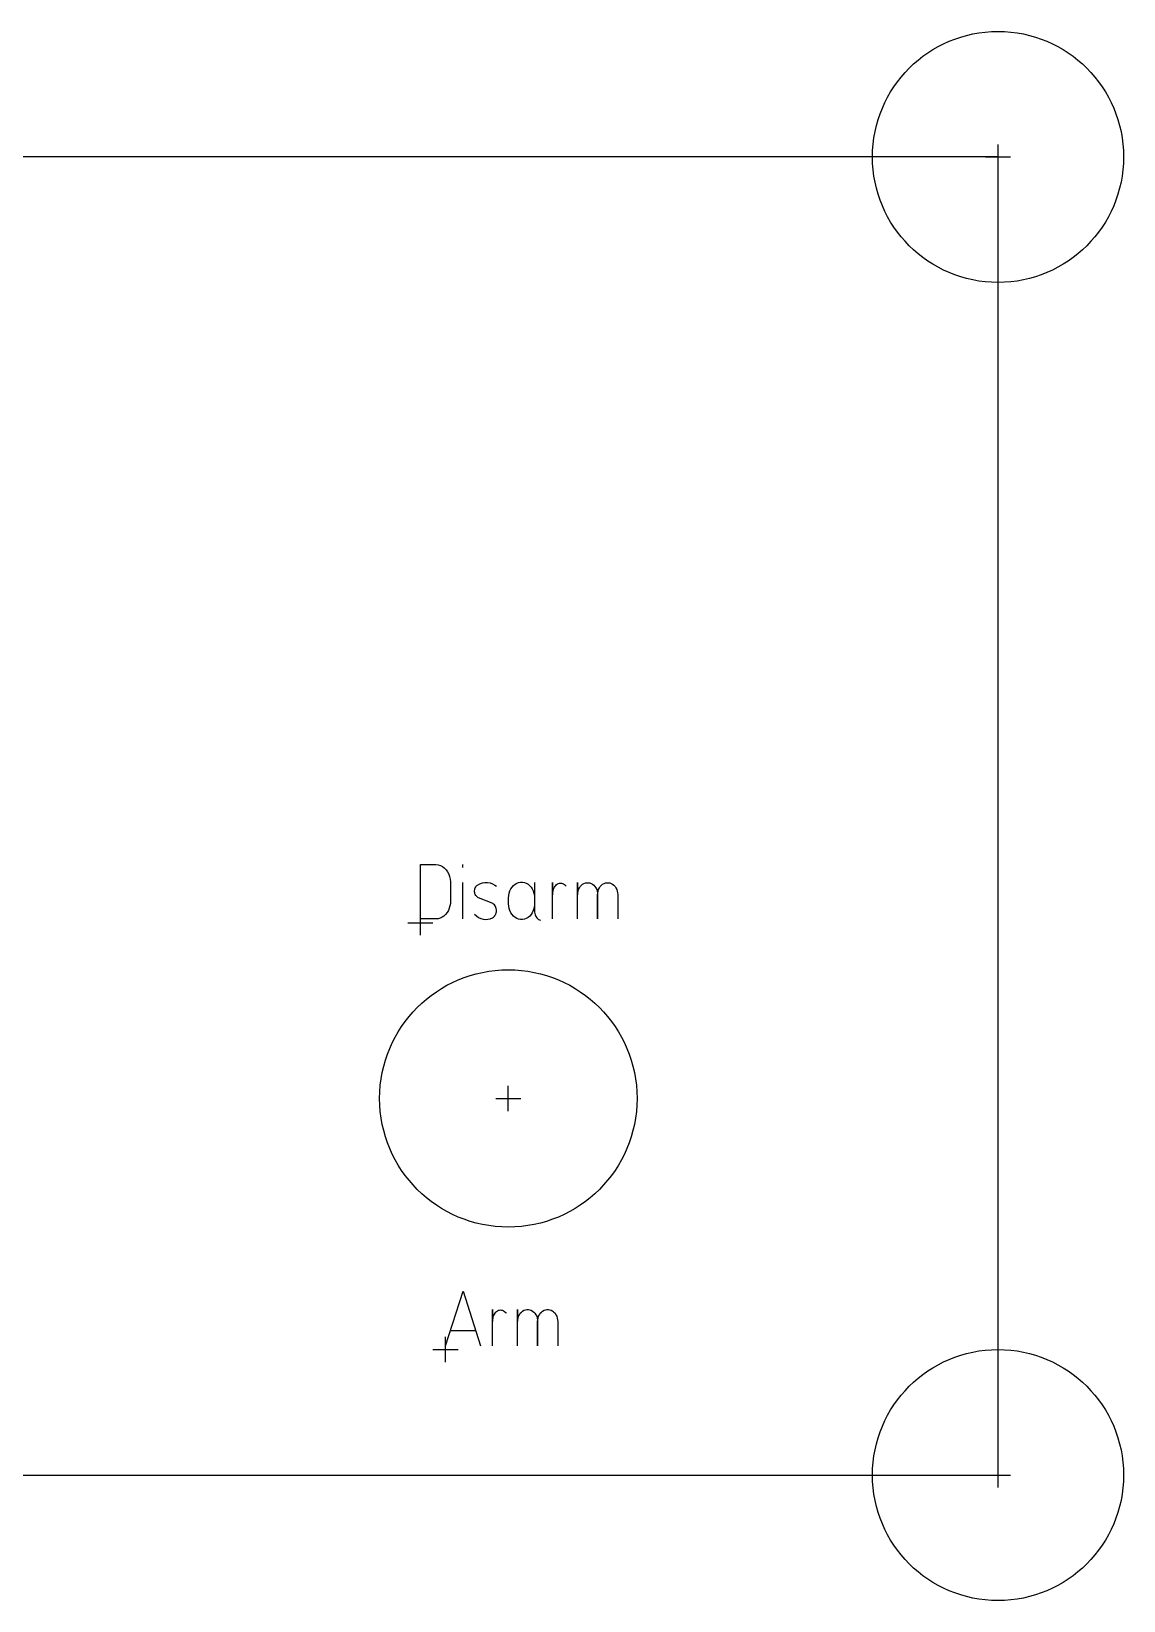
# Model space of a CAD drawing. Header units: millimetres. Extents: x -10 to 200, y -10 to 115.
# Drawn here: x 113 to 200, y -10 to 115 of the extents above; entities that cross this region are included whole.
import ezdxf

# ---------------------------------------------------------------- set-up
doc = ezdxf.new("R2010")
doc.units = ezdxf.units.MM
doc.layers.add('Contour', color=7, linetype='CONTINUOUS')
doc.layers.add('Engraving', color=7, linetype='CONTINUOUS')

msp = doc.modelspace()

# ---------------------------------------------------------------- linework, layer by layer
at = {"layer": 'Contour', "color": 7, "linetype": 'CONTINUOUS'}
for p, q in [((190, 105), (0, 105)), ((189, 105), (191, 105)), ((190, 104), (190, 106)), ((190, 0), (190, 105)), ((190, 105), (190, 105)), ((144, 43), (144, 45)), ((143, 44), (145, 44)), ((150, 30), (152, 30)), ((151, 29), (151, 31)), ((145, 10), (147, 10)), ((146, 9), (146, 11)), ((0, 0), (190, 0)), ((189, 0), (191, 0)), ((190, -1), (190, 1)), ((190, 0), (190, 0))]:
    msp.add_line(p, q, dxfattribs=at)
for centre, radius in [((190, 105), 10), ((151, 30), 10.25), ((190, 0), 10)]:
    msp.add_circle(centre, radius, dxfattribs=at)
at = {"layer": 'Engraving', "color": 7, "linetype": 'CONTINUOUS'}
for p, q in [((144, 48.639), (145.236, 48.639)), ((144, 44.3), (144, 48.639)), ((145.236, 48.639), (145.413, 48.615)), ((145.413, 48.615), (145.585, 48.559)), ((145.585, 48.559), (145.749, 48.473)), ((145.749, 48.473), (145.9, 48.358)), ((145.9, 48.358), (146.036, 48.218)), ((146.036, 48.218), (146.154, 48.055)), ((146.154, 48.055), (146.249, 47.873)), ((146.249, 47.873), (146.321, 47.675)), ((146.321, 47.675), (146.369, 47.467)), ((147.349, 48.639), (147.349, 48.398)), ((146.369, 47.467), (146.391, 47.253)), ((146.391, 47.253), (146.392, 47.193)), ((146.392, 47.193), (146.392, 45.746)), ((147.349, 47.193), (147.349, 44.3)), ((148.31, 46.552), (148.319, 46.632)), ((148.31, 46.47), (148.31, 46.552)), ((148.32, 46.39), (148.31, 46.47)), ((148.319, 46.632), (148.338, 46.71)), ((148.34, 46.312), (148.32, 46.39)), ((148.338, 46.71), (148.367, 46.784)), ((148.37, 46.239), (148.34, 46.312)), ((148.367, 46.784), (148.404, 46.852)), ((148.404, 46.852), (148.448, 46.913)), ((148.448, 46.913), (148.501, 46.965)), ((148.501, 46.965), (148.545, 47)), ((148.545, 47), (148.733, 47.107)), ((148.733, 47.107), (148.931, 47.18)), ((148.931, 47.18), (149.137, 47.216)), ((149.137, 47.216), (149.345, 47.216)), ((149.345, 47.216), (149.55, 47.179)), ((149.55, 47.179), (149.748, 47.106)), ((149.748, 47.106), (149.936, 46.999)), ((149.936, 46.999), (150.06, 46.903)), ((151.029, 46.174), (151.063, 46.356)), ((151.063, 46.356), (151.12, 46.531)), ((151.12, 46.531), (151.197, 46.693)), ((151.197, 46.693), (151.293, 46.839)), ((151.293, 46.839), (151.407, 46.967)), ((151.407, 46.967), (151.536, 47.072)), ((151.536, 47.072), (151.675, 47.153)), ((151.675, 47.153), (151.823, 47.209)), ((151.823, 47.209), (151.976, 47.236)), ((151.976, 47.236), (152.131, 47.236)), ((152.131, 47.236), (152.284, 47.209)), ((152.284, 47.209), (152.432, 47.153)), ((152.432, 47.153), (152.572, 47.072)), ((152.572, 47.072), (152.699, 46.967)), ((152.699, 46.967), (152.813, 46.839)), ((152.813, 46.839), (152.909, 46.693)), ((152.909, 46.693), (152.987, 46.531)), ((152.987, 46.531), (153.043, 46.356)), ((153.043, 46.356), (153.078, 46.174)), ((153.09, 47.193), (153.09, 45.505)), ((154.525, 44.3), (154.525, 47.193)), ((154.525, 47.193), (154.525, 46.228)), ((154.525, 46.228), (154.535, 46.384)), ((154.535, 46.384), (154.563, 46.537)), ((154.563, 46.537), (154.61, 46.683)), ((154.61, 46.683), (154.674, 46.82)), ((154.674, 46.82), (154.725, 46.903)), ((154.725, 46.903), (154.782, 46.976)), ((154.782, 46.976), (154.847, 47.037)), ((154.847, 47.037), (154.919, 47.087)), ((154.919, 47.087), (154.996, 47.123)), ((154.996, 47.123), (155.077, 47.146)), ((155.077, 47.146), (155.16, 47.154)), ((155.16, 47.154), (155.242, 47.147)), ((155.242, 47.147), (155.323, 47.126)), ((155.323, 47.126), (155.401, 47.091)), ((155.401, 47.091), (155.473, 47.043)), ((155.473, 47.043), (155.539, 46.982)), ((155.539, 46.982), (155.597, 46.911)), ((155.597, 46.911), (155.602, 46.903)), ((156.519, 44.3), (156.519, 47.193)), ((156.519, 47.193), (156.519, 46.228)), ((156.519, 46.228), (156.528, 46.372)), ((156.528, 46.372), (156.555, 46.512)), ((156.555, 46.512), (156.598, 46.646)), ((156.598, 46.646), (156.658, 46.771)), ((156.658, 46.771), (156.732, 46.884)), ((156.732, 46.884), (156.819, 46.982)), ((156.819, 46.982), (156.918, 47.063)), ((156.918, 47.063), (157.025, 47.125)), ((157.025, 47.125), (157.139, 47.168)), ((157.139, 47.168), (157.257, 47.189)), ((157.257, 47.189), (157.376, 47.189)), ((157.376, 47.189), (157.494, 47.168)), ((157.494, 47.168), (157.607, 47.125)), ((157.607, 47.125), (157.715, 47.063)), ((157.715, 47.063), (157.813, 46.982)), ((157.813, 46.982), (157.901, 46.884)), ((157.901, 46.884), (157.975, 46.771)), ((157.975, 46.771), (158.035, 46.646)), ((158.035, 46.646), (158.078, 46.512)), ((158.078, 46.512), (158.104, 46.372)), ((158.104, 46.372), (158.114, 46.228)), ((158.114, 46.228), (158.123, 46.372)), ((158.123, 46.372), (158.149, 46.512)), ((158.149, 46.512), (158.192, 46.646)), ((158.192, 46.646), (158.253, 46.771)), ((158.253, 46.771), (158.326, 46.884)), ((158.326, 46.884), (158.414, 46.982)), ((158.414, 46.982), (158.512, 47.063)), ((158.512, 47.063), (158.62, 47.125)), ((158.62, 47.125), (158.733, 47.168)), ((158.733, 47.168), (158.851, 47.189)), ((158.851, 47.189), (158.97, 47.189)), ((158.97, 47.189), (159.089, 47.168)), ((159.089, 47.168), (159.202, 47.125)), ((159.202, 47.125), (159.309, 47.063)), ((159.309, 47.063), (159.408, 46.982)), ((159.408, 46.982), (159.495, 46.884)), ((159.495, 46.884), (159.569, 46.771)), ((159.569, 46.771), (159.629, 46.646)), ((159.629, 46.646), (159.672, 46.512)), ((159.672, 46.512), (159.699, 46.372)), ((159.699, 46.372), (159.708, 46.228)), ((146.3, 45.149), (146.222, 44.968)), ((146.354, 45.342), (146.3, 45.149)), ((146.385, 45.542), (146.354, 45.342)), ((146.392, 45.746), (146.385, 45.542)), ((148.407, 46.171), (148.37, 46.239)), ((148.453, 46.111), (148.407, 46.171)), ((148.505, 46.06), (148.453, 46.111)), ((148.563, 46.018), (148.505, 46.06)), ((148.625, 45.987), (148.563, 46.018)), ((149.701, 45.553), (148.625, 45.987)), ((149.769, 45.52), (149.701, 45.554)), ((149.701, 45.554), (149.701, 45.553)), ((149.832, 45.476), (149.769, 45.52)), ((149.889, 45.421), (149.832, 45.476)), ((149.939, 45.357), (149.889, 45.421)), ((149.981, 45.284), (149.939, 45.357)), ((150.014, 45.206), (149.981, 45.284)), ((150.037, 45.122), (150.014, 45.206)), ((150.051, 45.035), (150.037, 45.122)), ((150.054, 44.947), (150.051, 45.035)), ((151.017, 45.987), (151.029, 46.174)), ((151.017, 45.505), (151.017, 45.987)), ((151.018, 45.505), (151.017, 45.505)), ((151.03, 45.318), (151.018, 45.505)), ((151.064, 45.136), (151.03, 45.318)), ((151.12, 44.961), (151.064, 45.136)), ((153.044, 45.136), (152.988, 44.961)), ((153.079, 45.318), (153.044, 45.136)), ((153.078, 46.174), (153.09, 45.987)), ((153.09, 45.505), (153.079, 45.318)), ((153.09, 45.987), (153.09, 45.987)), ((153.09, 45.987), (153.09, 44.83)), ((158.114, 46.228), (158.114, 46.228)), ((158.114, 46.228), (158.114, 44.3)), ((158.114, 44.3), (158.114, 46.228)), ((159.708, 46.228), (159.709, 46.228)), ((159.709, 46.228), (159.709, 44.3)), ((145.236, 44.3), (144, 44.3)), ((145.403, 44.315), (145.236, 44.3)), ((145.568, 44.359), (145.403, 44.315)), ((145.726, 44.431), (145.568, 44.359)), ((145.873, 44.531), (145.726, 44.431)), ((146.007, 44.655), (145.873, 44.531)), ((146.124, 44.802), (146.007, 44.655)), ((146.222, 44.968), (146.124, 44.802)), ((148.305, 44.686), (148.457, 44.543)), ((148.457, 44.543), (148.623, 44.428)), ((148.623, 44.428), (148.802, 44.342)), ((148.802, 44.342), (148.988, 44.288)), ((148.988, 44.288), (149.18, 44.266)), ((149.18, 44.266), (149.371, 44.277)), ((149.371, 44.277), (149.56, 44.32)), ((149.56, 44.32), (149.741, 44.396)), ((149.741, 44.396), (149.806, 44.436)), ((149.741, 44.396), (149.741, 44.396)), ((149.806, 44.436), (149.866, 44.487)), ((149.866, 44.487), (149.919, 44.547)), ((149.919, 44.547), (149.964, 44.616)), ((149.964, 44.616), (150.002, 44.692)), ((150.002, 44.692), (150.029, 44.774)), ((150.029, 44.774), (150.046, 44.86)), ((150.046, 44.86), (150.054, 44.947)), ((151.198, 44.799), (151.12, 44.961)), ((151.294, 44.653), (151.198, 44.799)), ((151.408, 44.525), (151.294, 44.653)), ((151.536, 44.42), (151.408, 44.525)), ((151.675, 44.339), (151.536, 44.42)), ((151.823, 44.283), (151.675, 44.339)), ((151.976, 44.256), (151.823, 44.283)), ((152.132, 44.256), (151.976, 44.256)), ((152.285, 44.283), (152.132, 44.256)), ((152.433, 44.339), (152.285, 44.283)), ((152.573, 44.42), (152.433, 44.339)), ((152.7, 44.525), (152.573, 44.42)), ((152.814, 44.653), (152.7, 44.525)), ((152.91, 44.799), (152.814, 44.653)), ((152.988, 44.961), (152.91, 44.799)), ((153.09, 44.83), (153.104, 44.73)), ((153.104, 44.73), (153.13, 44.633)), ((153.13, 44.633), (153.167, 44.542)), ((153.167, 44.542), (153.214, 44.458)), ((153.214, 44.458), (153.271, 44.383)), ((153.271, 44.383), (153.337, 44.32)), ((153.337, 44.32), (153.41, 44.268)), ((153.41, 44.268), (153.487, 44.229)), ((153.487, 44.229), (153.568, 44.204)), ((153.568, 44.204), (153.568, 44.204)), ((146, 10.3), (147.395, 14.639)), ((147.395, 14.639), (148.79, 10.3)), ((149.747, 10.3), (149.747, 13.193)), ((149.747, 13.193), (149.747, 12.228)), ((149.757, 12.384), (149.785, 12.537)), ((149.785, 12.537), (149.831, 12.683)), ((149.831, 12.683), (149.896, 12.82)), ((149.896, 12.82), (149.946, 12.903)), ((149.946, 12.903), (150.004, 12.976)), ((150.004, 12.976), (150.069, 13.037)), ((150.069, 13.037), (150.141, 13.087)), ((150.141, 13.087), (150.218, 13.123)), ((150.218, 13.123), (150.299, 13.146)), ((150.299, 13.146), (150.381, 13.154)), ((150.381, 13.154), (150.464, 13.147)), ((150.464, 13.147), (150.545, 13.126)), ((150.545, 13.126), (150.623, 13.091)), ((150.623, 13.091), (150.695, 13.043)), ((150.695, 13.043), (150.761, 12.982)), ((150.761, 12.982), (150.819, 12.911)), ((150.819, 12.911), (150.824, 12.903)), ((151.741, 10.3), (151.741, 13.193)), ((151.741, 13.193), (151.741, 12.228)), ((151.75, 12.372), (151.777, 12.512)), ((151.777, 12.512), (151.82, 12.646)), ((151.82, 12.646), (151.88, 12.771)), ((151.88, 12.771), (151.954, 12.884)), ((151.954, 12.884), (152.041, 12.982)), ((152.041, 12.982), (152.14, 13.063)), ((152.14, 13.063), (152.247, 13.125)), ((152.247, 13.125), (152.36, 13.168)), ((152.36, 13.168), (152.479, 13.189)), ((152.479, 13.189), (152.598, 13.189)), ((152.598, 13.189), (152.716, 13.168)), ((152.716, 13.168), (152.829, 13.125)), ((152.829, 13.125), (152.937, 13.063)), ((152.937, 13.063), (153.035, 12.982)), ((153.035, 12.982), (153.123, 12.884)), ((153.123, 12.884), (153.197, 12.771)), ((153.197, 12.771), (153.257, 12.646)), ((153.257, 12.646), (153.3, 12.512)), ((153.3, 12.512), (153.326, 12.372)), ((153.345, 12.372), (153.371, 12.512)), ((153.371, 12.512), (153.414, 12.646)), ((153.414, 12.646), (153.474, 12.771)), ((153.474, 12.771), (153.548, 12.884)), ((153.548, 12.884), (153.636, 12.982)), ((153.636, 12.982), (153.734, 13.063)), ((153.734, 13.063), (153.842, 13.125)), ((153.842, 13.125), (153.955, 13.168)), ((153.955, 13.168), (154.073, 13.189)), ((154.073, 13.189), (154.192, 13.189)), ((154.192, 13.189), (154.311, 13.168)), ((154.311, 13.168), (154.424, 13.125)), ((154.424, 13.125), (154.531, 13.063)), ((154.531, 13.063), (154.63, 12.982)), ((154.63, 12.982), (154.717, 12.884)), ((154.717, 12.884), (154.791, 12.771)), ((154.791, 12.771), (154.851, 12.646)), ((154.851, 12.646), (154.894, 12.512)), ((154.894, 12.512), (154.921, 12.372)), ((146.399, 11.505), (148.392, 11.505)), ((149.747, 12.228), (149.757, 12.384)), ((151.741, 12.228), (151.75, 12.372)), ((153.326, 12.372), (153.335, 12.228)), ((153.335, 12.228), (153.345, 12.372)), ((153.335, 12.228), (153.335, 12.228)), ((153.335, 12.228), (153.335, 10.3)), ((153.335, 10.3), (153.335, 12.228)), ((154.921, 12.372), (154.93, 12.228)), ((154.93, 12.228), (154.931, 12.228)), ((154.931, 12.228), (154.931, 10.3))]:
    msp.add_line(p, q, dxfattribs=at)

doc.saveas('drawing.dxf')
